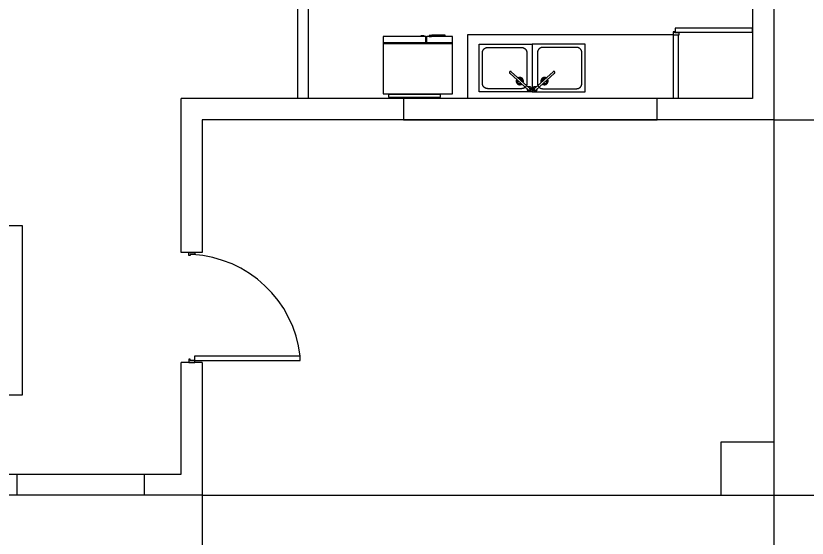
# Model space of a CAD drawing. Header units: centimetres. Extents: x 31418 to 49849, y -3781 to 3852.
# Drawn here: x 43540 to 44288, y 707 to 1201 of the extents above; entities that cross this region are included whole.
import ezdxf

# ---------------------------------------------------------------- set-up
doc = ezdxf.new("R2010")
doc.units = ezdxf.units.CM
doc.header["$LTSCALE"] = 100
doc.header["$MEASUREMENT"] = 0
for name, color, linetype in [('Artefactos', 21, 'Continuous'), ('Muebles', 11, 'Continuous'), ('MUROS', 5, 'Continuous'), ('PUERTA', 1, 'Continuous'), ('TABIQUE', 3, 'Continuous')]:
    doc.layers.add(name, color=color, linetype=linetype)

# ---------------------------------------------------------------- blocks, each defined once
blk = doc.blocks.new('Refrig')
at = {"layer": 'Artefactos'}
for points in [[(30868.67, 677.71), (30868.67, 743.15), (30814.68, 743.15), (30814.68, 723.52)], [(30820.41, 677.71), (30820.41, 743.15)], [(30821.23, 677.71), (30821.23, 743.15)], [(30814.68, 723.6), (30813.05, 723.6), (30813.05, 731.95), (30813.05, 736.04), (30814.68, 736.04)], [(30814.68, 721.06), (30814.68, 719.02)], [(30820.41, 719.02), (30814.68, 719.02)], [(30814.68, 718.2), (30814.68, 719.02)], [(30814.68, 718.2), (30814.68, 716.15)], [(30820.41, 718.2), (30814.68, 718.2)], [(30814.68, 713.7), (30814.68, 677.71), (30868.67, 677.71)]]:
    blk.add_lwpolyline(points, dxfattribs=at)
for points in [[(30869.49, 682.79), (30871.94, 682.79), (30871.94, 731.87), (30869.49, 731.87)], [(30814.68, 723.52), (30813.55, 723.52), (30813.55, 721.06), (30814.68, 721.06)], [(30814.68, 713.7), (30813.55, 713.7), (30813.55, 716.15), (30814.68, 716.15)]]:
    blk.add_lwpolyline(points, close=True, dxfattribs=at)
blk = doc.blocks.new('lavatorio')
at = {"layer": 'Artefactos'}
for points in [[(30869.93, 818.52), (30869.93, 868.52), (30824.93, 868.52)], [(30824.93, 868.52), (30824.93, 818.52)], [(30852.4, 839.66), (30852.39, 839.68), (30852.37, 839.69), (30852.36, 839.71), (30852.34, 839.72), (30852.32, 839.74), (30852.31, 839.75), (30852.29, 839.77), (30852.27, 839.78), (30852.25, 839.8), (30852.23, 839.81), (30852.21, 839.82), (30852.19, 839.84), (30852.17, 839.85), (30852.15, 839.86), (30852.13, 839.87), (30852.11, 839.89), (30852.08, 839.9), (30852.06, 839.91), (30852.04, 839.92), (30852.01, 839.93), (30851.99, 839.93), (30851.97, 839.94), (30851.94, 839.95), (30851.92, 839.96), (30851.89, 839.96), (30851.87, 839.97), (30851.84, 839.97), (30851.82, 839.98), (30851.79, 839.98), (30851.76, 839.98), (30851.74, 839.99), (30851.71, 839.99), (30851.69, 839.99), (30851.66, 839.99), (30851.63, 839.99), (30851.61, 839.99), (30851.58, 839.99), (30851.56, 839.98), (30851.53, 839.98), (30851.51, 839.98), (30851.48, 839.97), (30851.46, 839.97), (30851.43, 839.96), (30851.41, 839.96), (30851.38, 839.95), (30851.36, 839.94), (30851.34, 839.93), (30851.31, 839.93), (30851.29, 839.92), (30851.27, 839.91), (30851.24, 839.9), (30851.22, 839.89), (30851.2, 839.88), (30851.18, 839.86), (30851.16, 839.85), (30851.14, 839.84), (30851.12, 839.83), (30851.1, 839.81), (30851.08, 839.8), (30851.06, 839.79), (30851.04, 839.77), (30851.03, 839.76), (30851.01, 839.75), (30850.99, 839.73), (30850.98, 839.72), (30850.96, 839.7), (30850.94, 839.68), (30850.93, 839.67), (30850.91, 839.65), (30850.9, 839.63), (30850.88, 839.61), (30850.87, 839.6), (30850.85, 839.58), (30850.84, 839.56), (30850.83, 839.54), (30850.81, 839.52), (30850.8, 839.5), (30850.79, 839.48), (30850.78, 839.45), (30850.77, 839.43), (30850.75, 839.41), (30850.74, 839.39), (30850.73, 839.36), (30850.73, 839.34), (30850.72, 839.32), (30850.71, 839.29), (30850.7, 839.27), (30850.69, 839.24), (30850.69, 839.22), (30850.68, 839.19), (30850.68, 839.17), (30850.67, 839.14), (30850.67, 839.12), (30850.67, 839.09), (30850.66, 839.07), (30850.66, 839.04), (30850.66, 839.01), (30850.66, 838.99), (30850.66, 838.96), (30850.66, 838.94), (30850.67, 838.91), (30850.67, 838.88), (30850.67, 838.86), (30850.67, 838.83), (30850.68, 838.81), (30850.68, 838.78), (30850.69, 838.76), (30850.69, 838.73), (30850.7, 838.71), (30850.71, 838.69), (30850.72, 838.66), (30850.73, 838.64), (30850.73, 838.62), (30850.74, 838.59), (30850.75, 838.57), (30850.76, 838.55), (30850.78, 838.53), (30850.79, 838.51), (30850.8, 838.48), (30850.81, 838.46), (30850.82, 838.44), (30850.84, 838.43), (30850.85, 838.41), (30850.86, 838.39), (30850.88, 838.37), (30850.89, 838.35), (30850.91, 838.34), (30850.92, 838.32)], [(30866.79, 820.7), (30850.92, 838.32)], [(30868.28, 822.04), (30852.4, 839.66)], [(30856.79, 831.8), (30856.76, 831.75), (30856.74, 831.69), (30856.71, 831.63), (30856.68, 831.58), (30856.66, 831.52), (30856.63, 831.46), (30856.61, 831.4), (30856.59, 831.34), (30856.57, 831.28), (30856.55, 831.22), (30856.53, 831.16), (30856.51, 831.1), (30856.49, 831.04), (30856.48, 830.97), (30856.46, 830.91), (30856.45, 830.85), (30856.44, 830.78), (30856.42, 830.72), (30856.41, 830.65), (30856.41, 830.58), (30856.4, 830.52), (30856.39, 830.45), (30856.39, 830.38), (30856.38, 830.32), (30856.38, 830.25), (30856.38, 830.18), (30856.38, 830.12), (30856.38, 830.05), (30856.39, 829.98), (30856.39, 829.92), (30856.4, 829.85), (30856.41, 829.78), (30856.41, 829.71), (30856.42, 829.65), (30856.44, 829.58), (30856.45, 829.52), (30856.46, 829.45), (30856.48, 829.38), (30856.49, 829.32), (30856.51, 829.25), (30856.53, 829.19), (30856.55, 829.13), (30856.57, 829.06), (30856.59, 829), (30856.62, 828.94), (30856.64, 828.88), (30856.67, 828.82), (30856.7, 828.76), (30856.72, 828.7), (30856.75, 828.64), (30856.78, 828.58), (30856.81, 828.52), (30856.85, 828.47), (30856.88, 828.41), (30856.91, 828.36), (30856.95, 828.3), (30856.98, 828.25), (30857.02, 828.2), (30857.06, 828.15), (30857.1, 828.1), (30857.13, 828.05), (30857.17, 828), (30857.21, 827.96), (30857.25, 827.91), (30857.3, 827.86), (30857.34, 827.82), (30857.38, 827.77), (30857.43, 827.73), (30857.47, 827.69), (30857.52, 827.65), (30857.57, 827.6), (30857.62, 827.56), (30857.67, 827.52), (30857.72, 827.48), (30857.77, 827.44), (30857.82, 827.41), (30857.87, 827.37), (30857.93, 827.33), (30857.98, 827.3), (30858.04, 827.26), (30858.1, 827.23), (30858.15, 827.2), (30858.21, 827.17), (30858.27, 827.14), (30858.33, 827.11), (30858.39, 827.08), (30858.45, 827.06), (30858.51, 827.03), (30858.58, 827.01), (30858.64, 826.98), (30858.7, 826.96), (30858.77, 826.94), (30858.83, 826.92), (30858.9, 826.9), (30858.96, 826.89), (30859.03, 826.87), (30859.09, 826.86), (30859.16, 826.84), (30859.23, 826.83), (30859.29, 826.82), (30859.36, 826.81), (30859.43, 826.8), (30859.49, 826.8), (30859.56, 826.79), (30859.63, 826.79), (30859.69, 826.79), (30859.76, 826.79), (30859.83, 826.79), (30859.89, 826.79), (30859.96, 826.79), (30860.03, 826.8), (30860.09, 826.8), (30860.16, 826.81), (30860.22, 826.82), (30860.29, 826.82), (30860.35, 826.84), (30860.41, 826.85), (30860.48, 826.86), (30860.54, 826.87), (30860.6, 826.89), (30860.66, 826.9), (30860.72, 826.92), (30860.78, 826.94), (30860.84, 826.96), (30860.9, 826.98), (30860.96, 827), (30861.02, 827.02), (30861.08, 827.05)], [(30857.52, 830.99), (30857.5, 830.92), (30857.47, 830.84), (30857.45, 830.77), (30857.44, 830.69), (30857.42, 830.61), (30857.41, 830.53), (30857.4, 830.45), (30857.39, 830.37), (30857.38, 830.29), (30857.38, 830.21), (30857.38, 830.13), (30857.39, 830.05), (30857.39, 829.96), (30857.4, 829.88), (30857.41, 829.8), (30857.43, 829.72), (30857.44, 829.64), (30857.46, 829.56), (30857.49, 829.48), (30857.51, 829.4), (30857.54, 829.32), (30857.57, 829.25), (30857.6, 829.17), (30857.64, 829.1), (30857.68, 829.03), (30857.72, 828.96), (30857.76, 828.89), (30857.8, 828.82), (30857.85, 828.76), (30857.9, 828.7), (30857.95, 828.64), (30858, 828.58), (30858.05, 828.52), (30858.1, 828.47), (30858.16, 828.41), (30858.22, 828.36), (30858.28, 828.31), (30858.35, 828.26), (30858.41, 828.21), (30858.48, 828.17), (30858.55, 828.13), (30858.62, 828.09), (30858.69, 828.05), (30858.76, 828.01), (30858.84, 827.98), (30858.92, 827.95), (30858.99, 827.92), (30859.07, 827.89), (30859.15, 827.87), (30859.23, 827.85), (30859.31, 827.83), (30859.39, 827.82), (30859.47, 827.81), (30859.56, 827.8), (30859.64, 827.79), (30859.72, 827.79), (30859.8, 827.79), (30859.88, 827.79), (30859.96, 827.79), (30860.04, 827.8), (30860.12, 827.81), (30860.19, 827.82), (30860.27, 827.84), (30860.35, 827.86)], [(30862.62, 828.32), (30862.65, 828.38), (30862.69, 828.43), (30862.72, 828.49), (30862.75, 828.55), (30862.78, 828.61), (30862.81, 828.67), (30862.84, 828.73), (30862.87, 828.79), (30862.9, 828.85), (30862.93, 828.91), (30862.95, 828.98), (30862.97, 829.04), (30863, 829.11), (30863.02, 829.17), (30863.04, 829.24), (30863.06, 829.31), (30863.07, 829.38), (30863.09, 829.44), (30863.11, 829.51), (30863.12, 829.58), (30863.13, 829.65), (30863.14, 829.72), (30863.15, 829.79), (30863.16, 829.87), (30863.16, 829.94), (30863.17, 830.01), (30863.17, 830.08), (30863.17, 830.15), (30863.17, 830.23), (30863.17, 830.3), (30863.17, 830.37), (30863.16, 830.44), (30863.16, 830.51), (30863.15, 830.59), (30863.14, 830.66), (30863.13, 830.73), (30863.11, 830.8), (30863.1, 830.87), (30863.09, 830.94), (30863.07, 831.01), (30863.05, 831.08), (30863.03, 831.15), (30863.01, 831.22), (30862.99, 831.28), (30862.96, 831.35), (30862.94, 831.42), (30862.91, 831.48), (30862.88, 831.55), (30862.86, 831.61), (30862.83, 831.67), (30862.79, 831.74), (30862.76, 831.8), (30862.73, 831.86), (30862.69, 831.92), (30862.66, 831.98), (30862.62, 832.03), (30862.58, 832.09), (30862.55, 832.14), (30862.51, 832.2), (30862.47, 832.25), (30862.43, 832.3), (30862.38, 832.35), (30862.34, 832.4), (30862.3, 832.45), (30862.25, 832.5), (30862.21, 832.55), (30862.16, 832.6), (30862.12, 832.64), (30862.07, 832.69), (30862.02, 832.73), (30861.97, 832.78), (30861.91, 832.82), (30861.86, 832.86), (30861.81, 832.9), (30861.75, 832.94), (30861.69, 832.98), (30861.64, 833.02), (30861.58, 833.06), (30861.52, 833.09), (30861.46, 833.13), (30861.4, 833.16), (30861.33, 833.2), (30861.27, 833.23), (30861.21, 833.26), (30861.14, 833.29), (30861.08, 833.32), (30861.01, 833.34), (30860.94, 833.37), (30860.88, 833.39), (30860.81, 833.42), (30860.74, 833.44), (30860.67, 833.46), (30860.6, 833.47), (30860.53, 833.49), (30860.46, 833.51), (30860.39, 833.52), (30860.32, 833.53), (30860.25, 833.54), (30860.17, 833.55), (30860.1, 833.56), (30860.03, 833.57), (30859.96, 833.57), (30859.89, 833.57), (30859.81, 833.58), (30859.74, 833.58), (30859.67, 833.57), (30859.6, 833.57), (30859.53, 833.57), (30859.46, 833.56), (30859.39, 833.55), (30859.32, 833.54), (30859.25, 833.53), (30859.18, 833.52), (30859.11, 833.51), (30859.04, 833.5), (30858.98, 833.48), (30858.91, 833.46), (30858.84, 833.44), (30858.78, 833.43), (30858.71, 833.4), (30858.65, 833.38), (30858.58, 833.36), (30858.52, 833.34), (30858.46, 833.31), (30858.4, 833.28), (30858.34, 833.26), (30858.28, 833.23), (30858.22, 833.2)], [(30861.91, 829.1), (30861.93, 829.14), (30861.95, 829.18), (30861.97, 829.22), (30861.99, 829.26), (30862, 829.3), (30862.02, 829.34), (30862.03, 829.38), (30862.05, 829.42), (30862.06, 829.46), (30862.07, 829.5), (30862.09, 829.55), (30862.1, 829.59), (30862.11, 829.63), (30862.12, 829.68), (30862.13, 829.72), (30862.14, 829.77), (30862.14, 829.81), (30862.15, 829.86), (30862.16, 829.9), (30862.16, 829.95), (30862.16, 829.99), (30862.17, 830.04), (30862.17, 830.08), (30862.17, 830.13), (30862.17, 830.18), (30862.17, 830.22), (30862.17, 830.27), (30862.17, 830.31), (30862.16, 830.36), (30862.16, 830.41), (30862.16, 830.45), (30862.15, 830.5), (30862.14, 830.54), (30862.14, 830.59), (30862.13, 830.64), (30862.12, 830.68), (30862.11, 830.73), (30862.1, 830.77), (30862.09, 830.82), (30862.07, 830.86), (30862.06, 830.9), (30862.05, 830.95), (30862.03, 830.99), (30862.01, 831.03), (30862, 831.08), (30861.98, 831.12), (30861.96, 831.16), (30861.94, 831.2), (30861.92, 831.24), (30861.9, 831.28), (30861.88, 831.32), (30861.86, 831.36), (30861.84, 831.4), (30861.82, 831.44), (30861.79, 831.48), (30861.77, 831.51), (30861.74, 831.55), (30861.72, 831.58), (30861.69, 831.62), (30861.67, 831.65), (30861.64, 831.69), (30861.61, 831.72), (30861.58, 831.75), (30861.56, 831.78), (30861.53, 831.82), (30861.5, 831.85), (30861.47, 831.88), (30861.44, 831.91), (30861.41, 831.94), (30861.37, 831.97), (30861.34, 831.99), (30861.31, 832.02), (30861.27, 832.05), (30861.24, 832.08), (30861.2, 832.1), (30861.17, 832.13), (30861.13, 832.16), (30861.09, 832.18), (30861.06, 832.21), (30861.02, 832.23), (30860.98, 832.25), (30860.94, 832.28), (30860.9, 832.3), (30860.86, 832.32), (30860.82, 832.34), (30860.78, 832.36), (30860.73, 832.38), (30860.69, 832.39), (30860.65, 832.41), (30860.6, 832.43), (30860.56, 832.44), (30860.52, 832.46), (30860.47, 832.47), (30860.43, 832.49), (30860.38, 832.5), (30860.34, 832.51), (30860.29, 832.52), (30860.25, 832.53), (30860.2, 832.54), (30860.16, 832.55), (30860.11, 832.55), (30860.07, 832.56), (30860.02, 832.56), (30859.97, 832.57), (30859.93, 832.57), (30859.88, 832.57), (30859.84, 832.58), (30859.79, 832.58), (30859.75, 832.58), (30859.7, 832.57), (30859.65, 832.57), (30859.61, 832.57), (30859.56, 832.57), (30859.52, 832.56), (30859.47, 832.56), (30859.43, 832.55), (30859.39, 832.54), (30859.34, 832.54), (30859.3, 832.53), (30859.26, 832.52), (30859.21, 832.51), (30859.17, 832.5), (30859.13, 832.49), (30859.09, 832.47), (30859.05, 832.46), (30859.01, 832.45), (30858.97, 832.43), (30858.93, 832.42)], [(30865.31, 822.35), (30865.29, 822.31), (30865.27, 822.28), (30865.25, 822.24), (30865.23, 822.21), (30865.22, 822.17), (30865.2, 822.13), (30865.18, 822.09), (30865.17, 822.05), (30865.15, 822.01), (30865.14, 821.97), (30865.13, 821.93), (30865.12, 821.89), (30865.1, 821.85), (30865.09, 821.81), (30865.08, 821.77), (30865.08, 821.73), (30865.07, 821.68), (30865.06, 821.64), (30865.06, 821.6), (30865.05, 821.55), (30865.05, 821.51), (30865.04, 821.47), (30865.04, 821.42), (30865.04, 821.38), (30865.04, 821.33), (30865.04, 821.29), (30865.04, 821.24), (30865.04, 821.2), (30865.04, 821.16), (30865.05, 821.11), (30865.05, 821.07), (30865.06, 821.02), (30865.07, 820.98), (30865.07, 820.93), (30865.08, 820.89), (30865.09, 820.85), (30865.1, 820.8), (30865.12, 820.76), (30865.13, 820.72), (30865.14, 820.68), (30865.16, 820.63), (30865.17, 820.59), (30865.19, 820.55), (30865.2, 820.51), (30865.22, 820.47), (30865.24, 820.43), (30865.26, 820.39), (30865.28, 820.35), (30865.3, 820.32), (30865.32, 820.28), (30865.34, 820.24), (30865.36, 820.21), (30865.39, 820.17), (30865.41, 820.13), (30865.43, 820.1), (30865.46, 820.07), (30865.49, 820.03), (30865.51, 820), (30865.54, 819.97), (30865.56, 819.94), (30865.59, 819.91), (30865.62, 819.88), (30865.65, 819.85), (30865.68, 819.82), (30865.71, 819.79), (30865.74, 819.77), (30865.77, 819.74), (30865.8, 819.71), (30865.83, 819.69), (30865.86, 819.66), (30865.9, 819.64), (30865.93, 819.61), (30865.96, 819.59), (30866, 819.57), (30866.03, 819.54), (30866.07, 819.52), (30866.11, 819.5), (30866.15, 819.48), (30866.18, 819.46), (30866.22, 819.44), (30866.26, 819.42), (30866.3, 819.41), (30866.34, 819.39), (30866.38, 819.37), (30866.42, 819.36), (30866.47, 819.34), (30866.51, 819.33), (30866.55, 819.32), (30866.59, 819.31), (30866.64, 819.3), (30866.68, 819.29), (30866.72, 819.28), (30866.77, 819.27), (30866.81, 819.26), (30866.86, 819.25), (30866.9, 819.25), (30866.94, 819.25), (30866.99, 819.24), (30867.03, 819.24), (30867.08, 819.24), (30867.12, 819.24), (30867.17, 819.24), (30867.21, 819.24), (30867.25, 819.24), (30867.3, 819.24), (30867.34, 819.25), (30867.39, 819.25), (30867.43, 819.26), (30867.47, 819.27), (30867.52, 819.27), (30867.56, 819.28), (30867.6, 819.29), (30867.64, 819.3), (30867.68, 819.31), (30867.73, 819.33), (30867.77, 819.34), (30867.81, 819.35), (30867.85, 819.37), (30867.89, 819.38), (30867.93, 819.4), (30867.96, 819.41), (30868, 819.43), (30868.04, 819.45), (30868.08, 819.47), (30868.11, 819.48), (30868.15, 819.5), (30868.18, 819.52), (30868.22, 819.54), (30868.25, 819.57), (30868.28, 819.59), (30868.32, 819.61), (30868.35, 819.63), (30868.38, 819.66), (30868.42, 819.68), (30868.45, 819.71), (30868.48, 819.74), (30868.51, 819.76), (30868.54, 819.79), (30868.57, 819.82), (30868.61, 819.85), (30868.64, 819.88), (30868.66, 819.91), (30868.69, 819.95), (30868.72, 819.98), (30868.75, 820.01), (30868.78, 820.05), (30868.8, 820.08), (30868.83, 820.12), (30868.85, 820.15), (30868.88, 820.19), (30868.9, 820.23), (30868.92, 820.26), (30868.95, 820.3), (30868.97, 820.34), (30868.99, 820.38), (30869.01, 820.42), (30869.03, 820.46), (30869.04, 820.5), (30869.06, 820.54), (30869.08, 820.58), (30869.09, 820.63), (30869.11, 820.67), (30869.12, 820.71), (30869.13, 820.75), (30869.15, 820.8), (30869.16, 820.84), (30869.17, 820.88), (30869.18, 820.93), (30869.18, 820.97), (30869.19, 821.01), (30869.2, 821.06), (30869.2, 821.1), (30869.21, 821.14), (30869.21, 821.19), (30869.21, 821.23), (30869.21, 821.27), (30869.21, 821.32), (30869.21, 821.36), (30869.21, 821.4), (30869.21, 821.45), (30869.21, 821.49), (30869.2, 821.53), (30869.2, 821.57), (30869.19, 821.61), (30869.19, 821.66), (30869.18, 821.7), (30869.17, 821.74), (30869.17, 821.78), (30869.16, 821.82), (30869.15, 821.86), (30869.14, 821.89), (30869.12, 821.93), (30869.11, 821.97), (30869.1, 822.01), (30869.09, 822.05), (30869.07, 822.09), (30869.06, 822.12), (30869.04, 822.16), (30869.02, 822.2), (30869, 822.24), (30868.99, 822.28), (30868.97, 822.31), (30868.95, 822.35), (30868.92, 822.39), (30868.9, 822.42), (30868.88, 822.46), (30868.86, 822.5), (30868.83, 822.53), (30868.81, 822.57), (30868.78, 822.6), (30868.75, 822.63), (30868.73, 822.67), (30868.7, 822.7), (30868.67, 822.73), (30868.64, 822.77), (30868.61, 822.8), (30868.57, 822.83), (30868.54, 822.86), (30868.51, 822.89), (30868.48, 822.92), (30868.44, 822.95), (30868.41, 822.98), (30868.37, 823), (30868.33, 823.03), (30868.3, 823.05), (30868.26, 823.08), (30868.22, 823.1), (30868.19, 823.13), (30868.15, 823.15), (30868.11, 823.17), (30868.07, 823.19), (30868.03, 823.21), (30867.99, 823.23), (30867.95, 823.25), (30867.91, 823.26), (30867.87, 823.28), (30867.83, 823.29), (30867.78, 823.31), (30867.74, 823.32), (30867.7, 823.33), (30867.66, 823.34), (30867.62, 823.36), (30867.58, 823.36), (30867.53, 823.37), (30867.49, 823.38), (30867.45, 823.39), (30867.41, 823.39), (30867.37, 823.4), (30867.33, 823.4), (30867.28, 823.41), (30867.24, 823.41), (30867.2, 823.41), (30867.16, 823.41), (30867.12, 823.41), (30867.08, 823.41), (30867.04, 823.41)], [(30866.79, 816.34), (30850.92, 798.72)], [(30867.04, 813.63), (30867.08, 813.63), (30867.12, 813.63), (30867.16, 813.63), (30867.2, 813.63), (30867.24, 813.63), (30867.28, 813.63), (30867.33, 813.64), (30867.37, 813.64), (30867.41, 813.65), (30867.45, 813.65), (30867.49, 813.66), (30867.53, 813.67), (30867.58, 813.68), (30867.62, 813.69), (30867.66, 813.7), (30867.7, 813.71), (30867.74, 813.72), (30867.78, 813.73), (30867.83, 813.75), (30867.87, 813.76), (30867.91, 813.78), (30867.95, 813.8), (30867.99, 813.81), (30868.03, 813.83), (30868.07, 813.85), (30868.11, 813.87), (30868.15, 813.89), (30868.19, 813.92), (30868.22, 813.94), (30868.26, 813.96), (30868.3, 813.99), (30868.33, 814.01), (30868.37, 814.04), (30868.41, 814.07), (30868.44, 814.09), (30868.48, 814.12), (30868.51, 814.15), (30868.54, 814.18), (30868.57, 814.21), (30868.61, 814.24), (30868.64, 814.28), (30868.67, 814.31), (30868.7, 814.34), (30868.73, 814.37), (30868.75, 814.41), (30868.78, 814.44), (30868.81, 814.48), (30868.83, 814.51), (30868.86, 814.55), (30868.88, 814.58), (30868.9, 814.62), (30868.92, 814.66), (30868.95, 814.69), (30868.97, 814.73), (30868.99, 814.77), (30869, 814.8), (30869.02, 814.84), (30869.04, 814.88), (30869.06, 814.92), (30869.07, 814.96), (30869.09, 814.99), (30869.1, 815.03), (30869.11, 815.07), (30869.12, 815.11), (30869.14, 815.15), (30869.15, 815.19), (30869.16, 815.23), (30869.17, 815.27), (30869.17, 815.31), (30869.18, 815.35), (30869.19, 815.39), (30869.19, 815.43), (30869.2, 815.47), (30869.2, 815.51), (30869.21, 815.55), (30869.21, 815.6), (30869.21, 815.64), (30869.21, 815.68), (30869.21, 815.73), (30869.21, 815.77), (30869.21, 815.81), (30869.21, 815.86), (30869.21, 815.9), (30869.2, 815.94), (30869.2, 815.99), (30869.19, 816.03), (30869.18, 816.07), (30869.18, 816.12), (30869.17, 816.16), (30869.16, 816.2), (30869.15, 816.25), (30869.13, 816.29), (30869.12, 816.33), (30869.11, 816.37), (30869.09, 816.42), (30869.08, 816.46), (30869.06, 816.5), (30869.04, 816.54), (30869.03, 816.58), (30869.01, 816.62), (30868.99, 816.66), (30868.97, 816.7), (30868.95, 816.74), (30868.92, 816.78), (30868.9, 816.82), (30868.88, 816.85), (30868.85, 816.89), (30868.83, 816.93), (30868.8, 816.96), (30868.78, 817), (30868.75, 817.03), (30868.72, 817.06), (30868.69, 817.1), (30868.66, 817.13), (30868.64, 817.16), (30868.61, 817.19), (30868.57, 817.22), (30868.54, 817.25), (30868.51, 817.28), (30868.48, 817.31), (30868.45, 817.33), (30868.42, 817.36), (30868.38, 817.38), (30868.35, 817.41), (30868.32, 817.43), (30868.28, 817.45), (30868.25, 817.48), (30868.22, 817.5), (30868.18, 817.52), (30868.15, 817.54), (30868.11, 817.56), (30868.08, 817.58), (30868.04, 817.6), (30868, 817.61), (30867.96, 817.63), (30867.93, 817.65), (30867.89, 817.66), (30867.85, 817.68), (30867.81, 817.69), (30867.77, 817.7), (30867.73, 817.72), (30867.68, 817.73), (30867.64, 817.74), (30867.6, 817.75), (30867.56, 817.76), (30867.52, 817.77), (30867.47, 817.78), (30867.43, 817.78), (30867.39, 817.79), (30867.34, 817.79), (30867.3, 817.8), (30867.25, 817.8), (30867.21, 817.8), (30867.17, 817.8), (30867.12, 817.81), (30867.08, 817.8), (30867.03, 817.8), (30866.99, 817.8), (30866.94, 817.8), (30866.9, 817.79), (30866.86, 817.79), (30866.81, 817.78), (30866.77, 817.77), (30866.72, 817.77), (30866.68, 817.76), (30866.64, 817.75), (30866.59, 817.74), (30866.55, 817.72), (30866.51, 817.71), (30866.47, 817.7), (30866.42, 817.68), (30866.38, 817.67), (30866.34, 817.65), (30866.3, 817.64), (30866.26, 817.62), (30866.22, 817.6), (30866.18, 817.58), (30866.15, 817.56), (30866.11, 817.54), (30866.07, 817.52), (30866.03, 817.5), (30866, 817.48), (30865.96, 817.45), (30865.93, 817.43), (30865.9, 817.4), (30865.86, 817.38), (30865.83, 817.35), (30865.8, 817.33), (30865.77, 817.3), (30865.74, 817.28), (30865.71, 817.25), (30865.68, 817.22), (30865.65, 817.19), (30865.62, 817.16), (30865.59, 817.13), (30865.56, 817.1), (30865.54, 817.07), (30865.51, 817.04), (30865.49, 817.01), (30865.46, 816.98), (30865.43, 816.94), (30865.41, 816.91), (30865.39, 816.87), (30865.36, 816.84), (30865.34, 816.8), (30865.32, 816.76), (30865.3, 816.73), (30865.28, 816.69), (30865.26, 816.65), (30865.24, 816.61), (30865.22, 816.57), (30865.2, 816.53), (30865.19, 816.49), (30865.17, 816.45), (30865.16, 816.41), (30865.14, 816.37), (30865.13, 816.32), (30865.12, 816.28), (30865.1, 816.24), (30865.09, 816.19), (30865.08, 816.15), (30865.07, 816.11), (30865.07, 816.06), (30865.06, 816.02), (30865.05, 815.98), (30865.05, 815.93), (30865.04, 815.89), (30865.04, 815.84), (30865.04, 815.8), (30865.04, 815.75), (30865.04, 815.71), (30865.04, 815.67), (30865.04, 815.62), (30865.04, 815.58), (30865.05, 815.53), (30865.05, 815.49), (30865.06, 815.45), (30865.06, 815.4), (30865.07, 815.36), (30865.08, 815.32), (30865.08, 815.27), (30865.09, 815.23), (30865.1, 815.19), (30865.12, 815.15), (30865.13, 815.11), (30865.14, 815.07), (30865.15, 815.03), (30865.17, 814.99), (30865.18, 814.95), (30865.2, 814.91), (30865.22, 814.87), (30865.23, 814.84), (30865.25, 814.8), (30865.27, 814.76), (30865.29, 814.73), (30865.31, 814.69)], [(30866.79, 820.7), (30866.81, 820.68), (30866.82, 820.67), (30866.84, 820.65), (30866.86, 820.64), (30866.87, 820.62), (30866.89, 820.6), (30866.91, 820.59), (30866.93, 820.58), (30866.95, 820.56), (30866.97, 820.55), (30866.99, 820.53), (30867.01, 820.52), (30867.03, 820.51), (30867.05, 820.5), (30867.07, 820.48), (30867.09, 820.47), (30867.11, 820.46), (30867.14, 820.45), (30867.16, 820.44), (30867.18, 820.43), (30867.21, 820.42), (30867.23, 820.42), (30867.26, 820.41), (30867.28, 820.4), (30867.31, 820.4), (30867.33, 820.39), (30867.36, 820.39), (30867.38, 820.38), (30867.41, 820.38), (30867.43, 820.37), (30867.46, 820.37), (30867.48, 820.37), (30867.51, 820.37), (30867.54, 820.37), (30867.56, 820.37), (30867.59, 820.37), (30867.61, 820.37), (30867.64, 820.37), (30867.66, 820.38), (30867.69, 820.38), (30867.72, 820.39), (30867.74, 820.39), (30867.77, 820.4), (30867.79, 820.4), (30867.81, 820.41), (30867.84, 820.42), (30867.86, 820.42), (30867.89, 820.43), (30867.91, 820.44), (30867.93, 820.45), (30867.95, 820.46), (30867.98, 820.47), (30868, 820.48), (30868.02, 820.49), (30868.04, 820.51), (30868.06, 820.52), (30868.08, 820.53), (30868.1, 820.54), (30868.12, 820.56), (30868.14, 820.57), (30868.15, 820.58), (30868.17, 820.6), (30868.19, 820.61), (30868.21, 820.63), (30868.22, 820.64), (30868.24, 820.66), (30868.25, 820.67), (30868.27, 820.69), (30868.28, 820.71), (30868.3, 820.73), (30868.31, 820.74), (30868.33, 820.76), (30868.34, 820.78), (30868.36, 820.8), (30868.37, 820.82), (30868.38, 820.84), (30868.4, 820.86), (30868.41, 820.88), (30868.42, 820.9), (30868.43, 820.93), (30868.44, 820.95), (30868.45, 820.97), (30868.46, 820.99), (30868.47, 821.02), (30868.48, 821.04), (30868.49, 821.07), (30868.5, 821.09), (30868.5, 821.12), (30868.51, 821.14), (30868.51, 821.17), (30868.52, 821.19), (30868.52, 821.22), (30868.53, 821.24), (30868.53, 821.27), (30868.53, 821.29), (30868.53, 821.32), (30868.53, 821.34), (30868.53, 821.37), (30868.53, 821.4), (30868.53, 821.42), (30868.53, 821.45), (30868.53, 821.47), (30868.53, 821.5), (30868.52, 821.52), (30868.52, 821.55), (30868.51, 821.57), (30868.51, 821.6), (30868.5, 821.62), (30868.5, 821.65), (30868.49, 821.67), (30868.48, 821.7), (30868.47, 821.72), (30868.46, 821.74), (30868.45, 821.77), (30868.44, 821.79), (30868.43, 821.81), (30868.42, 821.83), (30868.41, 821.85), (30868.4, 821.87), (30868.39, 821.89), (30868.37, 821.91), (30868.36, 821.93), (30868.35, 821.95), (30868.33, 821.97), (30868.32, 821.99), (30868.31, 822.01), (30868.29, 822.02), (30868.28, 822.04)], [(30868.28, 815), (30868.29, 815.02), (30868.31, 815.04), (30868.32, 815.05), (30868.33, 815.07), (30868.35, 815.09), (30868.36, 815.11), (30868.37, 815.13), (30868.39, 815.15), (30868.4, 815.17), (30868.41, 815.19), (30868.42, 815.21), (30868.43, 815.23), (30868.44, 815.25), (30868.45, 815.28), (30868.46, 815.3), (30868.47, 815.32), (30868.48, 815.35), (30868.49, 815.37), (30868.5, 815.39), (30868.5, 815.42), (30868.51, 815.44), (30868.51, 815.47), (30868.52, 815.49), (30868.52, 815.52), (30868.53, 815.54), (30868.53, 815.57), (30868.53, 815.59), (30868.53, 815.62), (30868.53, 815.65), (30868.53, 815.67), (30868.53, 815.7), (30868.53, 815.72), (30868.53, 815.75), (30868.53, 815.77), (30868.53, 815.8), (30868.52, 815.83), (30868.52, 815.85), (30868.51, 815.88), (30868.51, 815.9), (30868.5, 815.93), (30868.5, 815.95), (30868.49, 815.98), (30868.48, 816), (30868.47, 816.02), (30868.46, 816.05), (30868.45, 816.07), (30868.44, 816.09), (30868.43, 816.12), (30868.42, 816.14), (30868.41, 816.16), (30868.4, 816.18), (30868.38, 816.2), (30868.37, 816.22), (30868.36, 816.24), (30868.34, 816.26), (30868.33, 816.28), (30868.31, 816.3), (30868.3, 816.32), (30868.28, 816.33), (30868.27, 816.35), (30868.25, 816.37), (30868.24, 816.38), (30868.22, 816.4), (30868.21, 816.41), (30868.19, 816.43), (30868.17, 816.44), (30868.15, 816.46), (30868.14, 816.47), (30868.12, 816.49), (30868.1, 816.5), (30868.08, 816.51), (30868.06, 816.52), (30868.04, 816.54), (30868.02, 816.55), (30868, 816.56), (30867.98, 816.57), (30867.95, 816.58), (30867.93, 816.59), (30867.91, 816.6), (30867.89, 816.61), (30867.86, 816.62), (30867.84, 816.63), (30867.81, 816.63), (30867.79, 816.64), (30867.77, 816.65), (30867.74, 816.65), (30867.72, 816.66), (30867.69, 816.66), (30867.66, 816.66), (30867.64, 816.67), (30867.61, 816.67), (30867.59, 816.67), (30867.56, 816.67), (30867.54, 816.67), (30867.51, 816.67), (30867.48, 816.67), (30867.46, 816.67), (30867.43, 816.67), (30867.41, 816.66), (30867.38, 816.66), (30867.36, 816.66), (30867.33, 816.65), (30867.31, 816.65), (30867.28, 816.64), (30867.26, 816.63), (30867.23, 816.63), (30867.21, 816.62), (30867.18, 816.61), (30867.16, 816.6), (30867.14, 816.59), (30867.11, 816.58), (30867.09, 816.57), (30867.07, 816.56), (30867.05, 816.55), (30867.03, 816.53), (30867.01, 816.52), (30866.99, 816.51), (30866.97, 816.5), (30866.95, 816.48), (30866.93, 816.47), (30866.91, 816.45), (30866.89, 816.44), (30866.87, 816.42), (30866.86, 816.41), (30866.84, 816.39), (30866.82, 816.38), (30866.81, 816.36), (30866.79, 816.34)], [(30868.28, 815), (30852.4, 797.38)], [(30861.08, 810), (30861.02, 810.02), (30860.96, 810.04), (30860.9, 810.06), (30860.84, 810.08), (30860.78, 810.1), (30860.72, 810.12), (30860.66, 810.14), (30860.6, 810.15), (30860.54, 810.17), (30860.48, 810.18), (30860.41, 810.2), (30860.35, 810.21), (30860.29, 810.22), (30860.22, 810.23), (30860.16, 810.23), (30860.09, 810.24), (30860.03, 810.25), (30859.96, 810.25), (30859.89, 810.25), (30859.83, 810.26), (30859.76, 810.26), (30859.69, 810.25), (30859.63, 810.25), (30859.56, 810.25), (30859.49, 810.24), (30859.43, 810.24), (30859.36, 810.23), (30859.29, 810.22), (30859.23, 810.21), (30859.16, 810.2), (30859.09, 810.19), (30859.03, 810.17), (30858.96, 810.16), (30858.9, 810.14), (30858.83, 810.12), (30858.77, 810.1), (30858.7, 810.08), (30858.64, 810.06), (30858.58, 810.04), (30858.51, 810.01), (30858.45, 809.99), (30858.39, 809.96), (30858.33, 809.93), (30858.27, 809.9), (30858.21, 809.87), (30858.15, 809.84), (30858.1, 809.81), (30858.04, 809.78), (30857.98, 809.74), (30857.93, 809.71), (30857.87, 809.67), (30857.82, 809.64), (30857.77, 809.6), (30857.72, 809.56), (30857.67, 809.52), (30857.62, 809.48), (30857.57, 809.44), (30857.52, 809.4), (30857.47, 809.35), (30857.43, 809.31), (30857.38, 809.27), (30857.34, 809.22), (30857.3, 809.18), (30857.25, 809.13), (30857.21, 809.09), (30857.17, 809.04), (30857.13, 808.99), (30857.1, 808.94), (30857.06, 808.89), (30857.02, 808.84), (30856.98, 808.79), (30856.95, 808.74), (30856.91, 808.68), (30856.88, 808.63), (30856.85, 808.57), (30856.81, 808.52), (30856.78, 808.46), (30856.75, 808.4), (30856.72, 808.35), (30856.7, 808.29), (30856.67, 808.23), (30856.64, 808.17), (30856.62, 808.1), (30856.59, 808.04), (30856.57, 807.98), (30856.55, 807.92), (30856.53, 807.85), (30856.51, 807.79), (30856.49, 807.72), (30856.48, 807.66), (30856.46, 807.59), (30856.45, 807.53), (30856.44, 807.46), (30856.42, 807.39), (30856.41, 807.33), (30856.41, 807.26), (30856.4, 807.19), (30856.39, 807.13), (30856.39, 807.06), (30856.38, 806.99), (30856.38, 806.93), (30856.38, 806.86), (30856.38, 806.79), (30856.38, 806.72), (30856.39, 806.66), (30856.39, 806.59), (30856.4, 806.52), (30856.41, 806.46), (30856.41, 806.39), (30856.42, 806.33), (30856.44, 806.26), (30856.45, 806.2), (30856.46, 806.13), (30856.48, 806.07), (30856.49, 806.01), (30856.51, 805.94), (30856.53, 805.88), (30856.55, 805.82), (30856.57, 805.76), (30856.59, 805.7), (30856.61, 805.64), (30856.63, 805.58), (30856.66, 805.52), (30856.68, 805.46), (30856.71, 805.41), (30856.74, 805.35), (30856.76, 805.3), (30856.79, 805.24)], [(30860.35, 809.19), (30860.27, 809.2), (30860.19, 809.22), (30860.12, 809.23), (30860.04, 809.24), (30859.96, 809.25), (30859.88, 809.25), (30859.8, 809.26), (30859.72, 809.26), (30859.64, 809.25), (30859.56, 809.25), (30859.47, 809.24), (30859.39, 809.22), (30859.31, 809.21), (30859.23, 809.19), (30859.15, 809.17), (30859.07, 809.15), (30858.99, 809.12), (30858.92, 809.1), (30858.84, 809.06), (30858.76, 809.03), (30858.69, 809), (30858.62, 808.96), (30858.55, 808.92), (30858.48, 808.87), (30858.41, 808.83), (30858.35, 808.78), (30858.28, 808.73), (30858.22, 808.68), (30858.16, 808.63), (30858.1, 808.58), (30858.05, 808.52), (30858, 808.46), (30857.95, 808.41), (30857.9, 808.35), (30857.85, 808.28), (30857.8, 808.22), (30857.76, 808.15), (30857.72, 808.08), (30857.68, 808.01), (30857.64, 807.94), (30857.6, 807.87), (30857.57, 807.8), (30857.54, 807.72), (30857.51, 807.64), (30857.49, 807.56), (30857.46, 807.48), (30857.44, 807.4), (30857.43, 807.32), (30857.41, 807.24), (30857.4, 807.16), (30857.39, 807.08), (30857.39, 807), (30857.38, 806.91), (30857.38, 806.83), (30857.38, 806.75), (30857.39, 806.67), (30857.4, 806.59), (30857.41, 806.51), (30857.42, 806.43), (30857.44, 806.35), (30857.45, 806.28), (30857.47, 806.2), (30857.5, 806.13), (30857.52, 806.05)], [(30858.22, 803.84), (30858.28, 803.81), (30858.34, 803.79), (30858.4, 803.76), (30858.46, 803.73), (30858.52, 803.71), (30858.58, 803.68), (30858.65, 803.66), (30858.71, 803.64), (30858.78, 803.62), (30858.84, 803.6), (30858.91, 803.58), (30858.98, 803.56), (30859.04, 803.55), (30859.11, 803.53), (30859.18, 803.52), (30859.25, 803.51), (30859.32, 803.5), (30859.39, 803.49), (30859.46, 803.48), (30859.53, 803.48), (30859.6, 803.47), (30859.67, 803.47), (30859.74, 803.47), (30859.81, 803.47), (30859.89, 803.47), (30859.96, 803.47), (30860.03, 803.48), (30860.1, 803.48), (30860.17, 803.49), (30860.25, 803.5), (30860.32, 803.51), (30860.39, 803.52), (30860.46, 803.54), (30860.53, 803.55), (30860.6, 803.57), (30860.67, 803.59), (30860.74, 803.61), (30860.81, 803.63), (30860.88, 803.65), (30860.94, 803.67), (30861.01, 803.7), (30861.08, 803.73), (30861.14, 803.75), (30861.21, 803.78), (30861.27, 803.81), (30861.33, 803.85), (30861.4, 803.88), (30861.46, 803.91), (30861.52, 803.95), (30861.58, 803.98), (30861.64, 804.02), (30861.69, 804.06), (30861.75, 804.1), (30861.81, 804.14), (30861.86, 804.18), (30861.91, 804.22), (30861.97, 804.27), (30862.02, 804.31), (30862.07, 804.36), (30862.12, 804.4), (30862.16, 804.45), (30862.21, 804.49), (30862.25, 804.54), (30862.3, 804.59), (30862.34, 804.64), (30862.38, 804.69), (30862.43, 804.74), (30862.47, 804.79), (30862.51, 804.84), (30862.55, 804.9), (30862.58, 804.95), (30862.62, 805.01), (30862.66, 805.07), (30862.69, 805.12), (30862.73, 805.18), (30862.76, 805.24), (30862.79, 805.31), (30862.83, 805.37), (30862.86, 805.43), (30862.88, 805.49), (30862.91, 805.56), (30862.94, 805.63), (30862.96, 805.69), (30862.99, 805.76), (30863.01, 805.83), (30863.03, 805.89), (30863.05, 805.96), (30863.07, 806.03), (30863.09, 806.1), (30863.1, 806.17), (30863.11, 806.24), (30863.13, 806.31), (30863.14, 806.38), (30863.15, 806.46), (30863.16, 806.53), (30863.16, 806.6), (30863.17, 806.67), (30863.17, 806.74), (30863.17, 806.82), (30863.17, 806.89), (30863.17, 806.96), (30863.17, 807.03), (30863.16, 807.1), (30863.16, 807.18), (30863.15, 807.25), (30863.14, 807.32), (30863.13, 807.39), (30863.12, 807.46), (30863.11, 807.53), (30863.09, 807.6), (30863.07, 807.67), (30863.06, 807.73), (30863.04, 807.8), (30863.02, 807.87), (30863, 807.94), (30862.97, 808), (30862.95, 808.07), (30862.93, 808.13), (30862.9, 808.19), (30862.87, 808.26), (30862.84, 808.32), (30862.81, 808.38), (30862.78, 808.44), (30862.75, 808.5), (30862.72, 808.55), (30862.69, 808.61), (30862.65, 808.67), (30862.62, 808.72)], [(30858.93, 804.62), (30858.97, 804.61), (30859.01, 804.59), (30859.05, 804.58), (30859.09, 804.57), (30859.13, 804.56), (30859.17, 804.54), (30859.21, 804.53), (30859.26, 804.52), (30859.3, 804.51), (30859.34, 804.51), (30859.39, 804.5), (30859.43, 804.49), (30859.47, 804.49), (30859.52, 804.48), (30859.56, 804.48), (30859.61, 804.47), (30859.65, 804.47), (30859.7, 804.47), (30859.75, 804.47), (30859.79, 804.47), (30859.84, 804.47), (30859.88, 804.47), (30859.93, 804.47), (30859.97, 804.47), (30860.02, 804.48), (30860.07, 804.48), (30860.11, 804.49), (30860.16, 804.5), (30860.2, 804.5), (30860.25, 804.51), (30860.29, 804.52), (30860.34, 804.53), (30860.38, 804.54), (30860.43, 804.56), (30860.47, 804.57), (30860.52, 804.58), (30860.56, 804.6), (30860.6, 804.61), (30860.65, 804.63), (30860.69, 804.65), (30860.73, 804.67), (30860.78, 804.68), (30860.82, 804.7), (30860.86, 804.72), (30860.9, 804.75), (30860.94, 804.77), (30860.98, 804.79), (30861.02, 804.81), (30861.06, 804.84), (30861.09, 804.86), (30861.13, 804.89), (30861.17, 804.91), (30861.2, 804.94), (30861.24, 804.96), (30861.27, 804.99), (30861.31, 805.02), (30861.34, 805.05), (30861.37, 805.08), (30861.41, 805.11), (30861.44, 805.14), (30861.47, 805.17), (30861.5, 805.2), (30861.53, 805.23), (30861.56, 805.26), (30861.58, 805.29), (30861.61, 805.32), (30861.64, 805.36), (30861.67, 805.39), (30861.69, 805.42), (30861.72, 805.46), (30861.74, 805.49), (30861.77, 805.53), (30861.79, 805.57), (30861.82, 805.6), (30861.84, 805.64), (30861.86, 805.68), (30861.88, 805.72), (30861.9, 805.76), (30861.92, 805.8), (30861.94, 805.84), (30861.96, 805.88), (30861.98, 805.92), (30862, 805.97), (30862.01, 806.01), (30862.03, 806.05), (30862.05, 806.09), (30862.06, 806.14), (30862.07, 806.18), (30862.09, 806.23), (30862.1, 806.27), (30862.11, 806.32), (30862.12, 806.36), (30862.13, 806.41), (30862.14, 806.45), (30862.14, 806.5), (30862.15, 806.54), (30862.16, 806.59), (30862.16, 806.64), (30862.16, 806.68), (30862.17, 806.73), (30862.17, 806.77), (30862.17, 806.82), (30862.17, 806.87), (30862.17, 806.91), (30862.17, 806.96), (30862.17, 807), (30862.16, 807.05), (30862.16, 807.1), (30862.16, 807.14), (30862.15, 807.19), (30862.14, 807.23), (30862.14, 807.28), (30862.13, 807.32), (30862.12, 807.36), (30862.11, 807.41), (30862.1, 807.45), (30862.09, 807.49), (30862.07, 807.54), (30862.06, 807.58), (30862.05, 807.62), (30862.03, 807.66), (30862.02, 807.7), (30862, 807.74), (30861.99, 807.78), (30861.97, 807.82), (30861.95, 807.86), (30861.93, 807.9), (30861.91, 807.94)], [(30850.92, 798.72), (30850.91, 798.71), (30850.89, 798.69), (30850.88, 798.67), (30850.86, 798.65), (30850.85, 798.64), (30850.84, 798.62), (30850.82, 798.6), (30850.81, 798.58), (30850.8, 798.56), (30850.79, 798.54), (30850.78, 798.52), (30850.76, 798.49), (30850.75, 798.47), (30850.74, 798.45), (30850.73, 798.43), (30850.73, 798.4), (30850.72, 798.38), (30850.71, 798.36), (30850.7, 798.33), (30850.69, 798.31), (30850.69, 798.28), (30850.68, 798.26), (30850.68, 798.23), (30850.67, 798.21), (30850.67, 798.18), (30850.67, 798.16), (30850.67, 798.13), (30850.66, 798.11), (30850.66, 798.08), (30850.66, 798.05), (30850.66, 798.03), (30850.66, 798), (30850.66, 797.98), (30850.67, 797.95), (30850.67, 797.93), (30850.67, 797.9), (30850.68, 797.87), (30850.68, 797.85), (30850.69, 797.82), (30850.69, 797.8), (30850.7, 797.77), (30850.71, 797.75), (30850.72, 797.73), (30850.73, 797.7), (30850.73, 797.68), (30850.74, 797.66), (30850.75, 797.63), (30850.77, 797.61), (30850.78, 797.59), (30850.79, 797.57), (30850.8, 797.55), (30850.81, 797.52), (30850.83, 797.5), (30850.84, 797.48), (30850.85, 797.46), (30850.87, 797.45), (30850.88, 797.43), (30850.9, 797.41), (30850.91, 797.39), (30850.93, 797.37), (30850.94, 797.36), (30850.96, 797.34), (30850.98, 797.33), (30850.99, 797.31), (30851.01, 797.3), (30851.03, 797.28), (30851.04, 797.27), (30851.06, 797.25), (30851.08, 797.24), (30851.1, 797.23), (30851.12, 797.21), (30851.14, 797.2), (30851.16, 797.19), (30851.18, 797.18), (30851.2, 797.17), (30851.22, 797.16), (30851.24, 797.15), (30851.27, 797.14), (30851.29, 797.13), (30851.31, 797.12), (30851.34, 797.11), (30851.36, 797.1), (30851.38, 797.09), (30851.41, 797.09), (30851.43, 797.08), (30851.46, 797.07), (30851.48, 797.07), (30851.51, 797.07), (30851.53, 797.06), (30851.56, 797.06), (30851.58, 797.06), (30851.61, 797.05), (30851.63, 797.05), (30851.66, 797.05), (30851.69, 797.05), (30851.71, 797.05), (30851.74, 797.06), (30851.76, 797.06), (30851.79, 797.06), (30851.82, 797.07), (30851.84, 797.07), (30851.87, 797.07), (30851.89, 797.08), (30851.92, 797.09), (30851.94, 797.09), (30851.97, 797.1), (30851.99, 797.11), (30852.01, 797.12), (30852.04, 797.13), (30852.06, 797.14), (30852.08, 797.15), (30852.11, 797.16), (30852.13, 797.17), (30852.15, 797.18), (30852.17, 797.19), (30852.19, 797.2), (30852.21, 797.22), (30852.23, 797.23), (30852.25, 797.25), (30852.27, 797.26), (30852.29, 797.27), (30852.31, 797.29), (30852.32, 797.3), (30852.34, 797.32), (30852.36, 797.33), (30852.37, 797.35), (30852.39, 797.37), (30852.4, 797.38)]]:
    blk.add_lwpolyline(points, dxfattribs=at)
for points in [[(30827.93, 860.52), (30827.93, 828.52), (30827.93, 828.41), (30827.94, 828.3), (30827.94, 828.19), (30827.95, 828.07), (30827.96, 827.96), (30827.98, 827.84), (30827.99, 827.73), (30828.01, 827.61), (30828.04, 827.5), (30828.06, 827.38), (30828.09, 827.26), (30828.12, 827.15), (30828.16, 827.03), (30828.2, 826.91), (30828.24, 826.8), (30828.28, 826.68), (30828.33, 826.57), (30828.38, 826.45), (30828.43, 826.34), (30828.49, 826.22), (30828.55, 826.11), (30828.61, 826), (30828.68, 825.89), (30828.75, 825.79), (30828.82, 825.68), (30828.89, 825.57), (30828.97, 825.47), (30829.05, 825.37), (30829.13, 825.27), (30829.22, 825.17), (30829.3, 825.08), (30829.39, 824.99), (30829.49, 824.9), (30829.58, 824.81), (30829.68, 824.72), (30829.78, 824.64), (30829.88, 824.56), (30829.98, 824.48), (30830.09, 824.41), (30830.19, 824.34), (30830.3, 824.27), (30830.41, 824.2), (30830.52, 824.14), (30830.63, 824.08), (30830.75, 824.02), (30830.86, 823.97), (30830.97, 823.92), (30831.09, 823.87), (30831.21, 823.83), (30831.32, 823.79), (30831.44, 823.75), (30831.55, 823.71), (30831.67, 823.68), (30831.79, 823.65), (30831.9, 823.63), (30832.02, 823.6), (30832.14, 823.58), (30832.25, 823.57), (30832.37, 823.55), (30832.48, 823.54), (30832.59, 823.53), (30832.71, 823.53), (30832.82, 823.52), (30832.93, 823.52), (30861.93, 823.52), (30862.04, 823.52), (30862.15, 823.53), (30862.27, 823.53), (30862.38, 823.54), (30862.49, 823.55), (30862.61, 823.57), (30862.72, 823.58), (30862.84, 823.6), (30862.96, 823.63), (30863.07, 823.65), (30863.19, 823.68), (30863.31, 823.71), (30863.42, 823.75), (30863.54, 823.79), (30863.66, 823.83), (30863.77, 823.87), (30863.89, 823.92), (30864, 823.97), (30864.11, 824.02), (30864.23, 824.08), (30864.34, 824.14), (30864.45, 824.2), (30864.56, 824.27), (30864.67, 824.34), (30864.77, 824.41), (30864.88, 824.48), (30864.98, 824.56), (30865.08, 824.64), (30865.18, 824.72), (30865.28, 824.81), (30865.37, 824.9), (30865.47, 824.99), (30865.56, 825.08), (30865.64, 825.17), (30865.73, 825.27), (30865.81, 825.37), (30865.89, 825.47), (30865.97, 825.57), (30866.04, 825.68), (30866.12, 825.79), (30866.18, 825.89), (30866.25, 826), (30866.31, 826.11), (30866.37, 826.22), (30866.43, 826.34), (30866.48, 826.45), (30866.53, 826.57), (30866.58, 826.68), (30866.62, 826.8), (30866.66, 826.91), (30866.7, 827.03), (30866.74, 827.15), (30866.77, 827.26), (30866.8, 827.38), (30866.82, 827.5), (30866.85, 827.61), (30866.87, 827.73), (30866.88, 827.84), (30866.9, 827.96), (30866.91, 828.07), (30866.92, 828.19), (30866.93, 828.3), (30866.93, 828.41), (30866.93, 828.52), (30866.93, 860.52), (30866.93, 860.63), (30866.93, 860.74), (30866.92, 860.86), (30866.91, 860.97), (30866.9, 861.08), (30866.88, 861.2), (30866.87, 861.32), (30866.85, 861.43), (30866.82, 861.55), (30866.8, 861.66), (30866.77, 861.78), (30866.74, 861.9), (30866.7, 862.01), (30866.66, 862.13), (30866.62, 862.25), (30866.58, 862.36), (30866.53, 862.48), (30866.48, 862.59), (30866.43, 862.7), (30866.37, 862.82), (30866.31, 862.93), (30866.25, 863.04), (30866.18, 863.15), (30866.12, 863.26), (30866.04, 863.36), (30865.97, 863.47), (30865.89, 863.57), (30865.81, 863.67), (30865.73, 863.77), (30865.64, 863.87), (30865.56, 863.96), (30865.47, 864.06), (30865.37, 864.15), (30865.28, 864.23), (30865.18, 864.32), (30865.08, 864.4), (30864.98, 864.48), (30864.88, 864.56), (30864.77, 864.63), (30864.67, 864.71), (30864.56, 864.77), (30864.45, 864.84), (30864.34, 864.9), (30864.23, 864.96), (30864.11, 865.02), (30864, 865.07), (30863.89, 865.12), (30863.77, 865.17), (30863.66, 865.21), (30863.54, 865.26), (30863.42, 865.29), (30863.31, 865.33), (30863.19, 865.36), (30863.07, 865.39), (30862.96, 865.41), (30862.84, 865.44), (30862.72, 865.46), (30862.61, 865.47), (30862.49, 865.49), (30862.38, 865.5), (30862.27, 865.51), (30862.15, 865.52), (30862.04, 865.52), (30861.93, 865.52), (30832.93, 865.52), (30832.82, 865.52), (30832.71, 865.52), (30832.59, 865.51), (30832.48, 865.5), (30832.37, 865.49), (30832.25, 865.47), (30832.14, 865.46), (30832.02, 865.44), (30831.9, 865.41), (30831.79, 865.39), (30831.67, 865.36), (30831.55, 865.33), (30831.44, 865.29), (30831.32, 865.26), (30831.21, 865.21), (30831.09, 865.17), (30830.97, 865.12), (30830.86, 865.07), (30830.75, 865.02), (30830.63, 864.96), (30830.52, 864.9), (30830.41, 864.84), (30830.3, 864.77), (30830.19, 864.71), (30830.09, 864.63), (30829.98, 864.56), (30829.88, 864.48), (30829.78, 864.4), (30829.68, 864.32), (30829.58, 864.23), (30829.49, 864.15), (30829.39, 864.06), (30829.3, 863.96), (30829.22, 863.87), (30829.13, 863.77), (30829.05, 863.67), (30828.97, 863.57), (30828.89, 863.47), (30828.82, 863.36), (30828.75, 863.26), (30828.68, 863.15), (30828.61, 863.04), (30828.55, 862.93), (30828.49, 862.82), (30828.43, 862.7), (30828.38, 862.59), (30828.33, 862.48), (30828.28, 862.36), (30828.24, 862.25), (30828.2, 862.13), (30828.16, 862.01), (30828.12, 861.9), (30828.09, 861.78), (30828.06, 861.66), (30828.04, 861.55), (30828.01, 861.43), (30827.99, 861.32), (30827.98, 861.2), (30827.96, 861.08), (30827.95, 860.97), (30827.94, 860.86), (30827.94, 860.74), (30827.93, 860.63)], [(30824.93, 768.52), (30824.93, 818.52), (30869.93, 818.52), (30869.93, 768.52)], [(30827.93, 776.52), (30827.93, 808.52), (30827.93, 808.63), (30827.94, 808.74), (30827.94, 808.86), (30827.95, 808.97), (30827.96, 809.08), (30827.98, 809.2), (30827.99, 809.32), (30828.01, 809.43), (30828.04, 809.55), (30828.06, 809.66), (30828.09, 809.78), (30828.12, 809.9), (30828.16, 810.01), (30828.2, 810.13), (30828.24, 810.25), (30828.28, 810.36), (30828.33, 810.48), (30828.38, 810.59), (30828.43, 810.7), (30828.49, 810.82), (30828.55, 810.93), (30828.61, 811.04), (30828.68, 811.15), (30828.75, 811.26), (30828.82, 811.36), (30828.89, 811.47), (30828.97, 811.57), (30829.05, 811.67), (30829.13, 811.77), (30829.22, 811.87), (30829.3, 811.96), (30829.39, 812.06), (30829.49, 812.15), (30829.58, 812.23), (30829.68, 812.32), (30829.78, 812.4), (30829.88, 812.48), (30829.98, 812.56), (30830.09, 812.63), (30830.19, 812.71), (30830.3, 812.77), (30830.41, 812.84), (30830.52, 812.9), (30830.63, 812.96), (30830.75, 813.02), (30830.86, 813.07), (30830.97, 813.12), (30831.09, 813.17), (30831.21, 813.21), (30831.32, 813.26), (30831.44, 813.29), (30831.55, 813.33), (30831.67, 813.36), (30831.79, 813.39), (30831.9, 813.41), (30832.02, 813.44), (30832.14, 813.46), (30832.25, 813.47), (30832.37, 813.49), (30832.48, 813.5), (30832.59, 813.51), (30832.71, 813.52), (30832.82, 813.52), (30832.93, 813.52), (30861.93, 813.52), (30862.04, 813.52), (30862.15, 813.52), (30862.27, 813.51), (30862.38, 813.5), (30862.49, 813.49), (30862.61, 813.47), (30862.72, 813.46), (30862.84, 813.44), (30862.96, 813.41), (30863.07, 813.39), (30863.19, 813.36), (30863.31, 813.33), (30863.42, 813.29), (30863.54, 813.26), (30863.66, 813.21), (30863.77, 813.17), (30863.89, 813.12), (30864, 813.07), (30864.11, 813.02), (30864.23, 812.96), (30864.34, 812.9), (30864.45, 812.84), (30864.56, 812.77), (30864.67, 812.71), (30864.77, 812.63), (30864.88, 812.56), (30864.98, 812.48), (30865.08, 812.4), (30865.18, 812.32), (30865.28, 812.23), (30865.37, 812.15), (30865.47, 812.06), (30865.56, 811.96), (30865.64, 811.87), (30865.73, 811.77), (30865.81, 811.67), (30865.89, 811.57), (30865.97, 811.47), (30866.04, 811.36), (30866.12, 811.26), (30866.18, 811.15), (30866.25, 811.04), (30866.31, 810.93), (30866.37, 810.82), (30866.43, 810.7), (30866.48, 810.59), (30866.53, 810.48), (30866.58, 810.36), (30866.62, 810.25), (30866.66, 810.13), (30866.7, 810.01), (30866.74, 809.9), (30866.77, 809.78), (30866.8, 809.66), (30866.82, 809.55), (30866.85, 809.43), (30866.87, 809.32), (30866.88, 809.2), (30866.9, 809.08), (30866.91, 808.97), (30866.92, 808.86), (30866.93, 808.74), (30866.93, 808.63), (30866.93, 808.52), (30866.93, 776.52), (30866.93, 776.41), (30866.93, 776.3), (30866.92, 776.19), (30866.91, 776.07), (30866.9, 775.96), (30866.88, 775.84), (30866.87, 775.73), (30866.85, 775.61), (30866.82, 775.5), (30866.8, 775.38), (30866.77, 775.26), (30866.74, 775.15), (30866.7, 775.03), (30866.66, 774.91), (30866.62, 774.8), (30866.58, 774.68), (30866.53, 774.57), (30866.48, 774.45), (30866.43, 774.34), (30866.37, 774.22), (30866.31, 774.11), (30866.25, 774), (30866.18, 773.89), (30866.12, 773.79), (30866.04, 773.68), (30865.97, 773.57), (30865.89, 773.47), (30865.81, 773.37), (30865.73, 773.27), (30865.64, 773.17), (30865.56, 773.08), (30865.47, 772.99), (30865.37, 772.9), (30865.28, 772.81), (30865.18, 772.72), (30865.08, 772.64), (30864.98, 772.56), (30864.88, 772.48), (30864.77, 772.41), (30864.67, 772.34), (30864.56, 772.27), (30864.45, 772.2), (30864.34, 772.14), (30864.23, 772.08), (30864.11, 772.02), (30864, 771.97), (30863.89, 771.92), (30863.77, 771.87), (30863.66, 771.83), (30863.54, 771.79), (30863.42, 771.75), (30863.31, 771.71), (30863.19, 771.68), (30863.07, 771.65), (30862.96, 771.63), (30862.84, 771.6), (30862.72, 771.58), (30862.61, 771.57), (30862.49, 771.55), (30862.38, 771.54), (30862.27, 771.53), (30862.15, 771.53), (30862.04, 771.52), (30861.93, 771.52), (30832.93, 771.52), (30832.82, 771.52), (30832.71, 771.53), (30832.59, 771.53), (30832.48, 771.54), (30832.37, 771.55), (30832.25, 771.57), (30832.14, 771.58), (30832.02, 771.6), (30831.9, 771.63), (30831.79, 771.65), (30831.67, 771.68), (30831.55, 771.71), (30831.44, 771.75), (30831.32, 771.79), (30831.21, 771.83), (30831.09, 771.87), (30830.97, 771.92), (30830.86, 771.97), (30830.75, 772.02), (30830.63, 772.08), (30830.52, 772.14), (30830.41, 772.2), (30830.3, 772.27), (30830.19, 772.34), (30830.09, 772.41), (30829.98, 772.48), (30829.88, 772.56), (30829.78, 772.64), (30829.68, 772.72), (30829.58, 772.81), (30829.49, 772.9), (30829.39, 772.99), (30829.3, 773.08), (30829.22, 773.17), (30829.13, 773.27), (30829.05, 773.37), (30828.97, 773.47), (30828.89, 773.57), (30828.82, 773.68), (30828.75, 773.79), (30828.68, 773.89), (30828.61, 774), (30828.55, 774.11), (30828.49, 774.22), (30828.43, 774.34), (30828.38, 774.45), (30828.33, 774.57), (30828.28, 774.68), (30828.24, 774.8), (30828.2, 774.91), (30828.16, 775.03), (30828.12, 775.15), (30828.09, 775.26), (30828.06, 775.38), (30828.04, 775.5), (30828.01, 775.61), (30827.99, 775.73), (30827.98, 775.84), (30827.96, 775.96), (30827.95, 776.07), (30827.94, 776.19), (30827.94, 776.3), (30827.93, 776.41)]]:
    blk.add_lwpolyline(points, close=True, dxfattribs=at)

msp = doc.modelspace()

# ---------------------------------------------------------------- linework, layer by layer
for p, q in [((44256.61, 1102.89), (44256.61, 747.89)), ((44256.61, 1102.89), (45506.61, 1102.89)), ((44256.61, 797.89), (44206.61, 797.89)), ((44206.61, 797.89), (44206.61, 747.89)), ((43716.61, 747.89), (44256.61, 747.89)), ((43716.61, 747.89), (43716.61, -202.11)), ((44256.61, 747.89), (45206.61, 747.89)), ((44256.61, 747.89), (44256.61, -202.11))]:
    msp.add_line(p, q)
at = {"layer": 'Muebles'}
for p, q in [((43906.61, 1122.89), (43906.61, 1102.89)), ((44146.61, 1122.89), (43906.61, 1122.89)), ((44146.61, 1102.89), (44146.61, 1122.89)), ((43906.61, 1102.89), (44146.61, 1102.89)), ((43541.61, 747.89), (43541.61, 767.89)), ((43541.61, 767.89), (43601.61, 767.89)), ((43601.61, 767.89), (43661.61, 767.89)), ((43661.61, 767.89), (43661.61, 747.89)), ((43661.61, 747.89), (43541.61, 747.89))]:
    msp.add_line(p, q, dxfattribs=at)
for points in [[(44161.61, 1183.31), (43967.32, 1183.31), (43967.32, 1123.31)], [(43546.61, 1002.7), (43506.61, 1002.7), (43506.61, 842.7), (43546.61, 842.7), (43546.61, 1002.7)]]:
    msp.add_lwpolyline(points, dxfattribs=at)
at = {"layer": 'MUROS', "color": 5}
for p, q in [((44256.61, 1892.89), (44256.61, 1102.89)), ((44256.61, 1102.89), (43716.61, 1102.89)), ((43716.61, 1102.89), (43716.61, 977.39)), ((43716.61, 873.39), (43716.61, 747.89)), ((43716.61, 747.89), (41746.61, 747.89)), ((43716.61, 747.89), (43646.61, 747.89))]:
    msp.add_line(p, q, dxfattribs=at)
at = {"layer": 'MUROS'}
for p, q in [((44236.61, 1552.89), (44236.61, 1122.89)), ((44026.61, 1122.89), (43696.61, 1122.89)), ((43696.61, 977.39), (43696.61, 1122.89)), ((44236.61, 1122.89), (44026.61, 1122.89)), ((43716.61, 977.39), (43696.61, 977.39)), ((43696.61, 767.89), (43696.61, 873.39)), ((43716.61, 873.39), (43696.61, 873.39)), ((43496.61, 767.89), (43696.61, 767.89))]:
    msp.add_line(p, q, dxfattribs=at)
at = {"layer": 'MUROS', "color": 3}
msp.add_line((43816.61, 1252.89), (43816.61, 1122.89), dxfattribs=at)
at = {"layer": 'PUERTA'}
for points in [[(44236.61, 1189.53), (44163.48, 1189.53), (44163.48, 1185.65), (44236.61, 1185.65)], [(44161.61, 1186.12), (44161.61, 1183.31), (44167.23, 1183.31), (44167.23, 1185.19), (44163.02, 1185.19), (44163.02, 1186.12)], [(43703.8, 974.39), (43703.8, 977.39), (43709.42, 977.39), (43709.42, 975.39), (43705.2, 975.39), (43705.2, 974.39)], [(43703.8, 876.39), (43703.8, 873.39), (43709.42, 873.39), (43709.42, 875.39), (43705.2, 875.39), (43705.2, 876.39)], [(43809.08, 879.26), (43709.08, 879.26), (43709.08, 875.39), (43809.08, 875.39)]]:
    msp.add_lwpolyline(points, close=True, dxfattribs=at)
at = {"layer": 'PUERTA', "color": 0}
msp.add_arc((43701.41, 867.21), 108.34, 6.38826, 86.87715, dxfattribs=at)
at = {"layer": 'TABIQUE'}
msp.add_line((43806.61, 1252.89), (43806.61, 1122.89), dxfattribs=at)
for points in [[(44161.61, 1183.31), (44161.61, 1122.71)], [(44166.61, 1122.71), (44166.61, 1183.31)]]:
    msp.add_lwpolyline(points, dxfattribs=at)

# ---------------------------------------------------------------- block references
at = {"layer": 'Artefactos', "rotation": 270}
for name, p in [('Refrig', (43209.8, 31996.24)), ('lavatorio', (43209.8, 31999.24))]:
    msp.add_blockref(name, p, dxfattribs=at)

doc.saveas('drawing.dxf')
